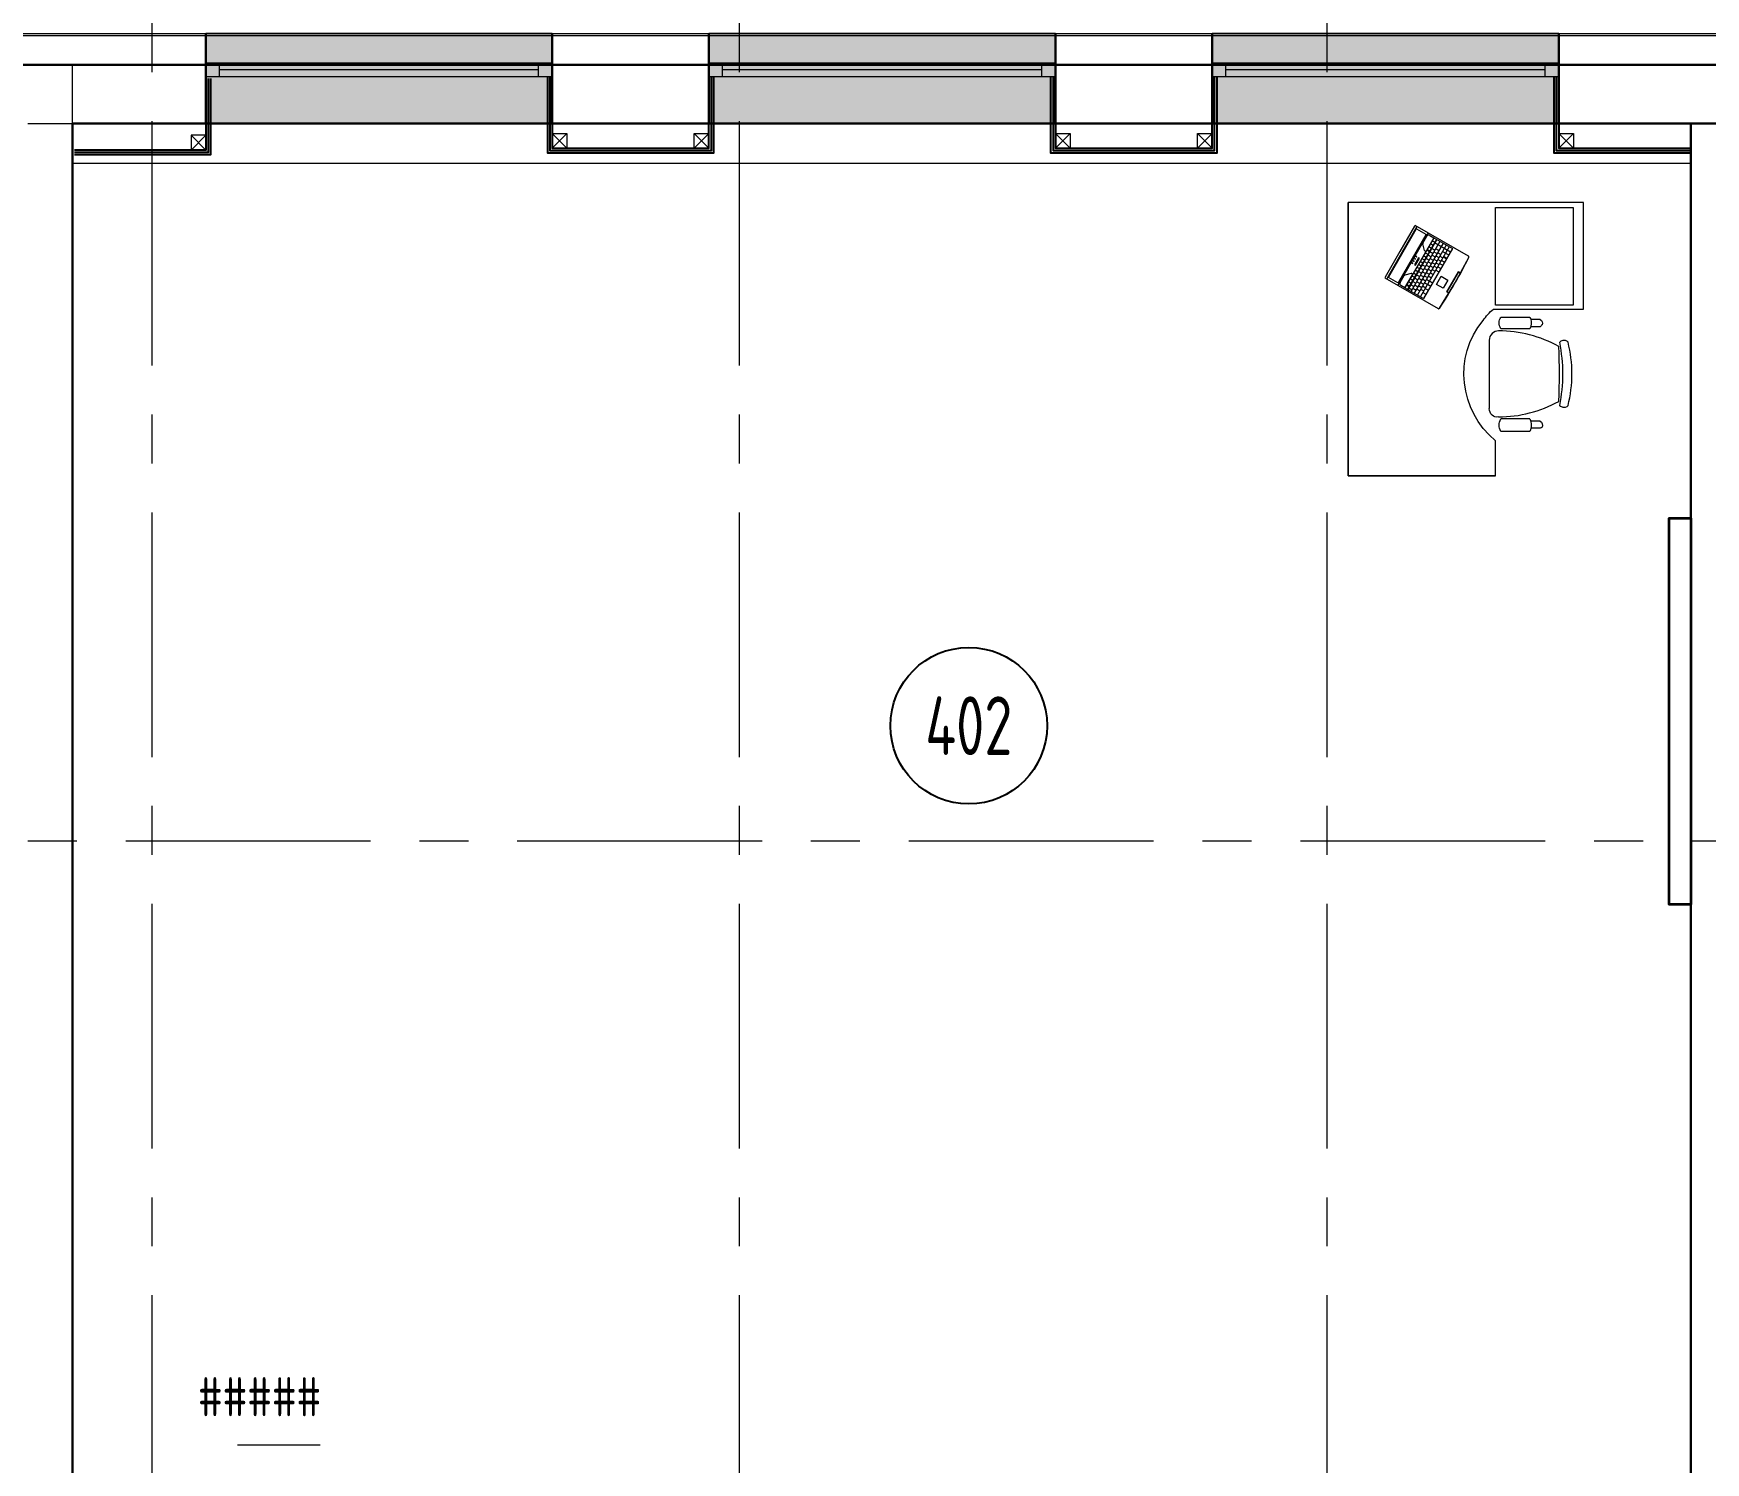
# Model space of a CAD drawing. Header units: millimetres. Extents: x -13407 to 8937287, y -2611 to 109271.
# Drawn here: x 16965 to 25505, y 24302 to 31605 of the extents above; entities that cross this region are included whole.
import ezdxf
from ezdxf import colors
from ezdxf.entities.mleader import LeaderData, LeaderLine
from ezdxf.enums import TextEntityAlignment as Align
from ezdxf.math import Vec2, Vec3

# ---------------------------------------------------------------- set-up
doc = ezdxf.new("R2010")
doc.units = ezdxf.units.MM
doc.linetypes.add('CENTER', pattern=[2, 1.25, -0.25, 0.25, -0.25])
for name, color, linetype, lineweight in [('_0', 250, 'Continuous', 9), ('_ТХ_мебель передв', 250, 'Continuous', 13), ('_ТХ_обор_комп принт', 30, 'Continuous', 13), ('АР_Маркер экспликации', 239, 'Continuous', 13), ('АР_Навесной фасад', 5, 'Continuous', 5), ('АР_Номер помещения', 1, 'Continuous', 25), ('АР_Окна БЛОК', 250, 'Continuous', 13), ('АР_Оси', 193, 'Continuous', 9), ('АР_Отметки', 250, 'Continuous', 15), ('АР_Подоконники', 163, 'Continuous', 9), ('АР_Помещения_площадь', 19, 'Continuous', 9), ('АР_Сущ Несущая стена', 202, 'Continuous', 30), ('ТХ_обор_комп принт', 30, 'Continuous', 13)]:
    doc.layers.add(name, color=color, linetype=linetype, lineweight=lineweight)
doc.styles.add('ISOCPEUR', font='isocpeur.ttf', dxfattribs={"width": 0.7})
doc.styles.get("Standard").update_dxf_attribs({"font": 'arial.ttf'})

# ---------------------------------------------------------------- blocks, each defined once
blk = doc.blocks.new('*U60')
at = {"true_color": 0xffffff}
h = blk.add_hatch(color=7, dxfattribs=at)
h.dxf.hatch_style = 1
h.paths.add_polyline_path([(-1770, -240), (0, -240), (0, 220), (-1770, 220)])
at = {"lineweight": 30}
for p, q in [((-1770, -240), (-1770, 220)), ((0, -240), (0, 220))]:
    blk.add_line(p, q, dxfattribs=at)
for p, q in [((0, 220), (-1770, 220)), ((-1770, 70), (0, 70)), ((-1770, 0), (0, 0)), ((-1700, 0), (-1700, 70)), ((-1700, 35), (-70, 35)), ((-70, 0), (-70, 70)), ((-1770, -240), (0, -240)), ((-1770, -240), (-1770, -240)), ((-1770, -240), (-1770, -240)), ((0, -240), (0, -240)), ((0, -240), (0, -240))]:
    blk.add_line(p, q)
blk = doc.blocks.new('*U31')
at = {"layer": 'АР_Номер помещения', "color": 7}
blk.add_circle((-17903.2, 348.5), 400, dxfattribs=at)
at = {"layer": 'АР_Помещения_площадь', "color": 7}
blk.add_line((-21215.7, -3327.2), (-21638.1, -3327.2), dxfattribs=at)
at = {"color": 7, "style": 'ISOCPEUR', "width": 0.7, "flags": 1}
blk.add_attdef('КАТЕГОРИЯ', (-499.2, -2092.2), '', height=250, dxfattribs=at)
at = {"layer": 'АР_Номер помещения', "color": 7, "style": 'ISOCPEUR', "width": 0.7}
blk.add_attdef('НОМЕР_ПОМЕЩЕНИЯ', text='', height=300, dxfattribs=at).set_placement((-17903.2, 348.5), align=Align.MIDDLE_CENTER)
at = {"layer": 'АР_Помещения_площадь', "color": 7, "lineweight": 30, "width": 0.7, "flags": 104}
blk.add_attdef('ИМЯ_ПОМЕЩЕНИЯ', text='', height=100, dxfattribs=at).set_placement((157.6, 1217.1), align=Align.MIDDLE_CENTER)
at = {"layer": 'АР_Помещения_площадь', "color": 7, "style": 'ISOCPEUR', "width": 0.7}
blk.add_attdef('ПЛОЩАДЬ_ПОМЕЩЕНИЯ', text='', height=200, dxfattribs=at).set_placement((-21210.9, -3080.7), align=Align.MIDDLE_RIGHT)
blk = doc.blocks.new('_DotSmall')
at = {"color": 0, "linetype": 'ByBlock', "const_width": 0.5}
blk.add_lwpolyline([(-0.0625, 0, 1), (0.0625, 0, 1)], format="xyb", close=True, dxfattribs=at)
blk = doc.blocks.new('A$Ce02d65bd')
at = {"ltscale": 100}
for points in [[(0, 0), (0, 75), (75, 75), (75, 0), (0, 0)], [(0, 0), (75, 75)], [(0, 75), (75, 0)]]:
    blk.add_lwpolyline(points, dxfattribs=at)
blk = doc.blocks.new('laptop')
at = {"color": 0}
for p, q in [((-150.3, 324.5), (-155, 323.2)), ((-150.3, 324.5), (-155, 323.2)), ((-155, 323.2), (-155, 9.7)), ((-155, 323.2), (-155, 9.7)), ((-150.3, 312.7), (-155, 311.4)), ((0, 325.7), (-150.3, 324.5)), ((0, 325.7), (-150.3, 324.5)), ((0, 313.9), (-150.3, 312.7)), ((-143, 308.8), (-140, 309.5)), ((-143, 253.6), (-143, 308.8)), ((-140, 309.5), (140, 309.5)), ((150.3, 324.5), (0, 325.7)), ((150.3, 324.5), (0, 325.7)), ((150.3, 312.7), (0, 313.9)), ((140, 309.5), (143, 308.8)), ((143, 308.8), (143, 253.6)), ((155, 323.2), (150.3, 324.5)), ((155, 323.2), (150.3, 324.5)), ((155, 311.4), (150.3, 312.7)), ((155, 9.7), (155, 323.2)), ((155, 9.7), (155, 323.2)), ((155, 248), (-155, 248)), ((-147, 210), (-147, 234)), ((-147, 210), (-147, 100)), ((147, 210), (-147, 210)), ((-147, 210), (-71.6, 210)), ((-130, 194.2), (-147, 194.2)), ((147, 191.7), (-147, 191.7)), ((147, 173.3), (-147, 173.3)), ((-140, 252.9), (-143, 253.6)), ((140, 252.9), (-140, 252.9)), ((-138, 191.7), (-138, 173.3)), ((-137, 244), (-95.6, 244)), ((-130, 210), (-130, 194.2)), ((-129, 173.3), (-129, 155)), ((-127.5, 210), (-127.5, 194.2)), ((76.5, 194.2), (-127.5, 194.2)), ((-118.5, 191.7), (-118.5, 173.3)), ((-110.5, 210), (-110.5, 194.2)), ((-109.5, 173.3), (-109.5, 155)), ((-99, 191.7), (-99, 173.3)), ((-93.5, 210), (-93.5, 194.2)), ((-68, 218.5), (-92, 242.5)), ((-90, 173.3), (-90, 155)), ((-79.5, 191.7), (-79.5, 173.3)), ((-76.5, 210), (-76.5, 194.2)), ((-70.5, 173.3), (-70.5, 155)), ((-60, 191.7), (-60, 173.3)), ((-59.5, 210), (-59.5, 194.2)), ((-51, 173.3), (-51, 155)), ((-42.5, 210), (-42.5, 194.2)), ((-40.5, 191.7), (-40.5, 173.3)), ((-31.5, 173.3), (-31.5, 155)), ((-25.5, 210), (-25.5, 194.2)), ((-21, 191.7), (-21, 173.3)), ((-18.5, 241.8), (-20.5, 241.8)), ((-20.5, 241.8), (-20.5, 236.8)), ((-20.5, 236.8), (-18.5, 236.8)), ((-20.5, 226), (-20.5, 220.4)), ((20.5, 226), (-20.5, 226)), ((-20.5, 220.4), (20.5, 220.4)), ((-18.5, 236.8), (-18.5, 241.8)), ((-12, 173.3), (-12, 155)), ((-8.5, 210), (-8.5, 194.2)), ((-5.5, 241.8), (-7.5, 241.8)), ((-7.5, 241.8), (-7.5, 236.8)), ((-7.5, 236.8), (-5.5, 236.8)), ((-5.5, 236.8), (-5.5, 241.8)), ((-1.5, 191.7), (-1.5, 173.3)), ((7.5, 241.8), (5.5, 241.8)), ((5.5, 241.8), (5.5, 236.8)), ((5.5, 236.8), (7.5, 236.8)), ((7.5, 236.8), (7.5, 241.8)), ((7.5, 173.3), (7.5, 155)), ((8.5, 210), (8.5, 194.2)), ((18, 191.7), (18, 173.3)), ((20.5, 241.8), (18.5, 241.8)), ((18.5, 241.8), (18.5, 236.8)), ((18.5, 236.8), (20.5, 236.8)), ((20.5, 236.8), (20.5, 241.8)), ((20.5, 220.4), (20.5, 226)), ((25.5, 210), (25.5, 194.2)), ((27, 173.3), (27, 155)), ((37.5, 191.7), (37.5, 173.3)), ((42.5, 210), (42.5, 194.2)), ((46.5, 173.3), (46.5, 155)), ((57, 191.7), (57, 173.3)), ((59.5, 210), (59.5, 194.2)), ((66, 173.3), (66, 155)), ((68, 218.5), (92, 242.5)), ((68.8, 210), (68.8, 211.3)), ((68.8, 210), (68.8, 211.3)), ((147, 210), (68.8, 210)), ((76.5, 210), (76.5, 194.2)), ((76.5, 191.7), (76.5, 173.3)), ((79, 210), (79, 194.2)), ((147, 194.2), (79, 194.2)), ((85.5, 173.3), (85.5, 155)), ((95.6, 244), (137, 244)), ((96, 210), (96, 194.2)), ((96, 191.7), (96, 173.3)), ((105, 173.3), (105, 155)), ((113, 210), (113, 194.2)), ((129, 191.7), (129, 100)), ((130, 210), (130, 194.2)), ((143, 253.6), (140, 252.9)), ((147, 234), (147, 210)), ((147, 210), (147, 100)), ((147, 155), (-147, 155)), ((147, 136.7), (-147, 136.7)), ((147, 118.3), (-147, 118.3)), ((147, 100), (-147, 100)), ((-122.7, 118.3), (-122.7, 100)), ((-122.5, 155), (-122.5, 136.7)), ((-113.5, 136.7), (-113.5, 118.3)), ((-103, 155), (-103, 136.7)), ((-98.3, 118.3), (-98.3, 100)), ((-94, 136.7), (-94, 118.3)), ((-83.5, 155), (-83.5, 136.7)), ((-74.5, 136.7), (-74.5, 118.3)), ((-74, 118.3), (-74, 100)), ((-64, 155), (-64, 136.7)), ((-55, 136.7), (-55, 118.3)), ((-54.5, 118.3), (-54.5, 100)), ((-44.5, 155), (-44.5, 136.7)), ((-35.5, 136.7), (-35.5, 118.3)), ((-25, 155), (-25, 136.7)), ((-16, 136.7), (-16, 118.3)), ((-5.5, 155), (-5.5, 136.7)), ((3.5, 136.7), (3.5, 118.3)), ((9.5, 118.3), (9.5, 100)), ((14, 155), (14, 136.7)), ((23, 136.7), (23, 118.3)), ((29, 118.3), (29, 100)), ((33.5, 155), (33.5, 136.7)), ((42.5, 136.7), (42.5, 118.3)), ((48.5, 118.3), (48.5, 100)), ((53, 155), (53, 136.7)), ((62, 136.7), (62, 118.3)), ((68, 118.3), (68, 100)), ((72.5, 155), (72.5, 136.7)), ((81.5, 136.7), (81.5, 118.3)), ((87.5, 118.3), (87.5, 100)), ((90, 118.3), (90, 100)), ((92, 155), (92, 136.7)), ((109.5, 136.7), (109.5, 100)), ((-155, 9.7), (-154.5, 7.6)), ((-154.5, 7.6), (-152.4, 5.3)), ((-152.4, 5.3), (-150.3, 4.7)), ((-150.3, 4.7), (0, 0)), ((-59, 14), (-59, 0.7)), ((59, 14), (-59, 14)), ((-59, 0.7), (-59, 14)), ((-59, 14), (59, 14)), ((0, 0), (150.3, 4.7)), ((59, 0.7), (59, 14)), ((59, 14), (59, 0.7)), ((150.3, 4.7), (153.2, 5.9)), ((153.2, 5.9), (154.7, 7.9)), ((154.7, 7.9), (155, 9.7))]:
    blk.add_line(p, q, dxfattribs=at)
blk.add_lwpolyline([(-51.9, 78.7), (-4, 78.7), (-4, 39.2), (-51.9, 39.2)], close=True, dxfattribs=at)
for centre, radius, start, end in [((-137, 234), 10, 90, 180), ((-95.6, 239), 5, 45, 90), ((-71.6, 215), 5, 270, 45), ((71.6, 215), 5, 135, 236.11751), ((95.6, 239), 5, 90, 135), ((137, 234), 10, 0, 90), ((-150, 9.7), 5, 180, 266.41668), ((0, 2405), 2405, 266.41668, 273.58332), ((150, 9.7), 5, 273.58332, 0)]:
    blk.add_arc(centre, radius, start, end, dxfattribs=at)
blk = doc.blocks.new('мваи')
for points in [[(95699, 222916.5), (95153.7, 222916.5), (95153.7, 221714.7), (96551.3, 221714.7), (96551.3, 222466.5), (96371.3, 222466.5)], [(95699, 222455.9), (95699, 222916.5)], [(95741.3, 222641.2), (95741.3, 222493)], [(95751.9, 222694.1), (95751.9, 222646.5)], [(95789, 222694.1), (95789, 222646.5)], [(95799.6, 222641.2), (95799.6, 222493)], [(96260.1, 222641.2), (96260.1, 222493)], [(96270.7, 222694.1), (96270.7, 222646.5)], [(96307.8, 222694.1), (96307.8, 222646.5)], [(96323.7, 222641.2), (96323.7, 222493)], [(96551.3, 222466.5), (96551.3, 221714.7), (95153.7, 221714.7)]]:
    blk.add_lwpolyline(points)
blk.add_lwpolyline([(95180.2, 222863.6), (95677.8, 222863.6), (95677.8, 222466.5), (95180.2, 222466.5)], close=True)
blk.add_lwpolyline([(96249.5, 222482.4, 0.127479), (96170.1, 222789.4, 0.028308), (95889.5, 222789.4, 0.127479), (95810.1, 222482.4, 0.416667), (95857.8, 222434.7), (96207.2, 222434.7)], format="xyb")
for centre, radius, start, end in [((96029.8, 222190.4), 666.6, 75.98123, 104.01877), ((96029.8, 221981.9), 828.7, 78.76484, 101.23516)]:
    blk.add_arc(centre, radius, start, end)
for points in [[(95868.4, 222794.7), (95857.8, 222800), (95852.5, 222821.2), (95863.1, 222831.8)], [(95863.1, 222831.8), (95863.1, 222837.1), (95868.4, 222837.1), (95868.4, 222837.1)], [(96191.3, 222837.1), (96201.9, 222831.8), (96207.2, 222815.9), (96196.6, 222800)], [(96196.6, 222800), (96196.6, 222800), (96196.6, 222794.7), (96191.3, 222794.7)], [(95741.3, 222641.2), (95757.2, 222651.8), (95778.4, 222651.8), (95799.6, 222641.2)], [(95751.9, 222694.1), (95757.2, 222704.7), (95767.8, 222710), (95778.4, 222704.7)], [(95778.4, 222704.7), (95783.7, 222699.4), (95783.7, 222699.4), (95789, 222694.1)], [(96260.1, 222641.2), (96281.3, 222651.8), (96302.5, 222651.8), (96323.7, 222641.2)], [(96270.7, 222694.1), (96276, 222704.7), (96291.9, 222710), (96302.5, 222704.7)], [(96302.5, 222704.7), (96302.5, 222699.4), (96307.8, 222699.4), (96307.8, 222694.1)], [(95799.6, 222493), (95778.4, 222482.4), (95757.2, 222482.4), (95741.3, 222493)], [(96249.5, 222482.4), (96254.8, 222455.9), (96233.7, 222434.7), (96207.2, 222434.7)], [(96323.7, 222493), (96302.5, 222482.4), (96281.3, 222482.4), (96260.1, 222493)], [(95757.2, 222403), (95736, 222418.9), (95714.8, 222434.7), (95699, 222455.9)], [(96371.3, 222466.5), (96217.8, 222281.2), (95942.5, 222249.4), (95757.2, 222403)]]:
    blk.add_open_spline(points, degree=3)
at = {"rotation": 150}
blk.add_blockref('laptop', (95567, 222259.4), dxfattribs=at)

msp = doc.modelspace()

# ---------------------------------------------------------------- linework, layer by layer
for points in [[(17870, 31375), (17870, 30984.3), (17175, 30984.3)], [(17857.5, 31375), (17857.5, 30996.8), (17175, 30996.8)], [(17845, 31355.3), (17845, 31009.3), (17175, 31009.3)], [(19590, 31385), (19590, 30994.3), (20440, 30994.3), (20440, 31385)], [(19602.5, 31385), (19602.5, 31006.8), (20427.5, 31006.8), (20427.5, 31385)], [(19615, 31365.3), (19615, 31019.3), (20415, 31019.3), (20415, 31327.8)], [(22160, 31385), (22160, 30994.3), (23010, 30994.3), (23010, 31385)], [(22172.5, 31385), (22172.5, 31006.8), (22997.5, 31006.8), (22997.5, 31385)], [(22185, 31365.3), (22185, 31019.3), (22985, 31019.3), (22985, 31327.8)], [(24730, 31385), (24730, 30994.3), (25430, 30994.3)], [(24742.5, 31385), (24742.5, 31006.8), (25430, 31006.8)], [(24755, 31365.3), (24755, 31019.3), (25430, 31019.3)]]:
    msp.add_lwpolyline(points)
at = {"layer": '_ТХ_обор_комп принт', "lineweight": 35}
msp.add_lwpolyline([(25430, 27154.1), (25318.8, 27154.1), (25318.8, 29128.8), (25430, 29128.8)], close=True, dxfattribs=at)
at = {"layer": 'АР_Навесной фасад', "ltscale": 100}
for p, q in [((16705, 31605), (51825, 31605)), ((16715, 31595), (51815, 31595))]:
    msp.add_line(p, q, dxfattribs=at)
at = {"layer": 'АР_Оси', "linetype": 'CENTER', "ltscale": 1000}
for p, q in [((17569.9, 79157.5), (17569.9, 23425.1)), ((20569.9, 79157.5), (20569.9, 23425.1)), ((23569.9, 79157.5), (23569.9, 23425.1)), ((17165, -1811.3), (17165, 32496.2)), ((-12563.8, 31145), (70614.6, 31145)), ((-12563.8, 27480), (71033.4, 27480))]:
    msp.add_line(p, q, dxfattribs=at)
at = {"layer": 'АР_Подоконники', "ltscale": 100}
msp.add_line((17165, 30941.5), (25430, 30941.4), dxfattribs=at)
at = {"layer": 'АР_Сущ Несущая стена', "ltscale": 100}
for p, q in [((16865, 31445), (51665, 31445)), ((17165, 31145), (51365, 31145)), ((17165, 31145), (17165, 19960)), ((25430, 31145), (25430, 23374.6))]:
    msp.add_line(p, q, dxfattribs=at)
at = {"layer": 'ТХ_обор_комп принт', "lineweight": 35}
msp.add_lwpolyline([(25430, 27154.1), (25318.8, 27154.1), (25318.8, 29128.8), (25430, 29128.8)], close=True, dxfattribs=at)

# ---------------------------------------------------------------- block references
at = {"layer": '_0', "color": 1, "lineweight": -3, "ltscale": 500}
for p in [(19615, 31019.3), (20340, 31019.3), (22185, 31019.3), (22910, 31019.3), (24755, 31019.3)]:
    msp.add_blockref('A$Ce02d65bd', p, dxfattribs=at)
at = {"layer": '_0', "color": 1, "lineweight": -3, "ltscale": 500, "xscale": -1}
msp.add_blockref('A$Ce02d65bd', (17845, 31009.3), dxfattribs=at)
at = {"layer": '_ТХ_мебель передв', "rotation": 270}
msp.add_blockref('мваи', (-198034.3, 125895.1), dxfattribs=at)
at = {"layer": 'АР_Маркер экспликации', "color": 7}
ref = msp.add_blockref('*U31', (39645.3, 27719.1), dxfattribs=at)
ref.add_attrib('НОМЕР_ПОМЕЩЕНИЯ', '402', dxfattribs={"layer": 'АР_Номер помещения', "color": 7, "height": 300, "style": 'ISOCPEUR', "width": 0.7}).set_placement((21742.1, 28067.5), align=Align.MIDDLE_CENTER)
ref.add_attrib('ПЛОЩАДЬ_ПОМЕЩЕНИЯ', '#####', dxfattribs={"layer": 'АР_Помещения_площадь', "color": 7, "height": 200, "style": 'ISOCPEUR', "width": 0.7}).set_placement((18434.4, 24638.4), align=Align.MIDDLE_RIGHT)
at = {"layer": 'АР_Окна БЛОК'}
for p in [(19615, 31385), (22185, 31385), (24755, 31385)]:
    msp.add_blockref('*U60', p, dxfattribs=at)

# ---------------------------------------------------------------- leaders
at = {"layer": 'АР_Отметки'}
ml = msp.add_multileader_mtext('Standard', dxfattribs=at)
ml.set_content('Л.4', color=256, style='ISOCPEUR')
ml.set_leader_properties(color=256, linetype='Continuous', lineweight=-1)
ml.set_arrow_properties(name='DOTSMALL')
ml.build(insert=Vec2(0, 0))
ml.multileader.update_dxf_attribs({"has_text_frame": 1, "text_left_attachment_type": 4, "text_right_attachment_type": 4, "dogleg_length": 100, "arrow_head_size": 180})
ctx = ml.context
ctx.base_point, ctx.char_height, ctx.arrow_head_size, ctx.landing_gap_size, ctx.plane_origin = Vec3(24839.8, 74395.9), 250, 180, 50, Vec3(52223.5, 62772.8)
ctx.left_attachment, ctx.right_attachment = 4, 4
notes = []
notes.append((ctx, [(0, (0, 0, 0), (0, 0), (1, 0), 1, [])]))
ctx.mtext.insert, ctx.mtext.width, ctx.mtext.line_spacing_style, ctx.mtext.flow_direction = Vec3(24889.8, 74729.2), 852.697, 2, 5
ml = msp.add_multileader_mtext('Standard', dxfattribs=at)
ml.set_content('+11,550', color=256, style='ISOCPEUR')
ml.set_leader_properties(color=256, linetype='Continuous', lineweight=-1)
ml.set_arrow_properties(name='DOTSMALL')
ml.build(insert=Vec2(0, 0))
ml.multileader.update_dxf_attribs({"has_text_frame": 1, "text_left_attachment_type": 4, "text_right_attachment_type": 4, "dogleg_length": 100, "arrow_head_size": 180})
ctx = ml.context
ctx.base_point, ctx.char_height, ctx.arrow_head_size, ctx.landing_gap_size, ctx.plane_origin = Vec3(24235.3, 73745.5), 250, 180, 50, Vec3(22074.1, 73154.3)
ctx.left_attachment, ctx.right_attachment = 4, 4
notes.append((ctx, [(0, (0, 0, 0), (0, 0), (1, 0), 1, [])]))
ctx.mtext.insert, ctx.mtext.width, ctx.mtext.line_spacing_style, ctx.mtext.flow_direction = Vec3(24285.3, 74078.8), 852.697, 2, 5
ml = msp.add_multileader_mtext('Standard', dxfattribs=at)
ml.set_content('+11,550', color=256, style='ISOCPEUR')
ml.set_leader_properties(color=256, linetype='Continuous', lineweight=-1)
ml.set_arrow_properties(name='DOTSMALL')
ml.build(insert=Vec2(0, 0))
ml.multileader.update_dxf_attribs({"has_text_frame": 1, "text_left_attachment_type": 4, "text_right_attachment_type": 4, "dogleg_length": 100, "arrow_head_size": 180})
ctx = ml.context
ctx.base_point, ctx.char_height, ctx.arrow_head_size, ctx.landing_gap_size, ctx.plane_origin = Vec3(24235.3, 73745.5), 250, 180, 50, Vec3(22074.1, 73154.3)
ctx.left_attachment, ctx.right_attachment = 4, 4
notes.append((ctx, [(0, (0, 0, 0), (0, 0), (1, 0), 1, [])]))
ctx.mtext.insert, ctx.mtext.width, ctx.mtext.line_spacing_style, ctx.mtext.flow_direction = Vec3(24285.3, 74078.8), 852.697, 2, 5
ml = msp.add_multileader_mtext('Standard', dxfattribs=at)
ml.set_content('+13,200', color=256, style='ISOCPEUR')
ml.set_leader_properties(color=256, linetype='Continuous', lineweight=-1)
ml.set_arrow_properties(name='DOTSMALL')
ml.build(insert=Vec2(0, 0))
ml.multileader.update_dxf_attribs({"has_text_frame": 1, "text_left_attachment_type": 4, "text_right_attachment_type": 4, "dogleg_length": 100, "arrow_head_size": 180})
ctx = ml.context
ctx.base_point, ctx.char_height, ctx.arrow_head_size, ctx.landing_gap_size, ctx.plane_origin = Vec3(29391.1, 73679.1), 250, 180, 50, Vec3(27074.1, 73899.3)
ctx.left_attachment, ctx.right_attachment = 4, 4
notes.append((ctx, [(0, (0, 0, 0), (0, 0), (1, 0), 1, [])]))
ctx.mtext.insert, ctx.mtext.width, ctx.mtext.line_spacing_style, ctx.mtext.flow_direction = Vec3(29441.1, 74012.4), 852.697, 2, 5
ml = msp.add_multileader_mtext('Standard', dxfattribs=at)
ml.set_content('+13,340', color=256, style='ISOCPEUR')
ml.set_leader_properties(color=256, linetype='Continuous', lineweight=-1)
ml.set_arrow_properties(name='DOTSMALL')
ml.build(insert=Vec2(0, 0))
ml.multileader.update_dxf_attribs({"has_text_frame": 1, "text_left_attachment_type": 4, "text_right_attachment_type": 4, "dogleg_length": 100, "arrow_head_size": 180})
ctx = ml.context
ctx.base_point, ctx.char_height, ctx.arrow_head_size, ctx.landing_gap_size, ctx.plane_origin = Vec3(29275.3, 72087.3), 250, 180, 50, Vec3(27756.5, 72382.1)
ctx.left_attachment, ctx.right_attachment = 4, 4
notes.append((ctx, [(0, (0, 0, 0), (0, 0), (1, 0), 1, [])]))
ctx.mtext.insert, ctx.mtext.width, ctx.mtext.line_spacing_style, ctx.mtext.flow_direction = Vec3(29325.3, 72420.6), 852.697, 2, 5
ml = msp.add_multileader_mtext('Standard', dxfattribs=at)
ml.set_content('+13,340', color=256, style='ISOCPEUR')
ml.set_leader_properties(color=256, linetype='Continuous', lineweight=-1)
ml.set_arrow_properties(name='DOTSMALL')
ml.build(insert=Vec2(0, 0))
ml.multileader.update_dxf_attribs({"has_text_frame": 1, "text_left_attachment_type": 4, "text_right_attachment_type": 4, "dogleg_length": 100, "arrow_head_size": 180})
ctx = ml.context
ctx.base_point, ctx.char_height, ctx.arrow_head_size, ctx.landing_gap_size, ctx.plane_origin = Vec3(18635, 42258.3), 250, 180, 50, Vec3(18553.6, 40547.6)
ctx.left_attachment, ctx.right_attachment = 4, 4
notes.append((ctx, [(0, (0, 0, 0), (0, 0), (1, 0), 1, [])]))
ctx.mtext.insert, ctx.mtext.width, ctx.mtext.defined_height, ctx.mtext.line_spacing_style, ctx.mtext.flow_direction = Vec3(18685, 42591.6), 696.035, 776.5, 2, 5
ml = msp.add_multileader_mtext('Standard', dxfattribs=at)
ml.set_content('+9,800', color=256, style='ISOCPEUR')
ml.set_leader_properties(color=256, linetype='Continuous', lineweight=-1)
ml.set_arrow_properties(name='DOTSMALL')
ml.build(insert=Vec2(0, 0))
ml.multileader.update_dxf_attribs({"has_text_frame": 1, "text_left_attachment_type": 4, "text_right_attachment_type": 4, "dogleg_length": 100, "arrow_head_size": 180})
ctx = ml.context
ctx.base_point, ctx.char_height, ctx.arrow_head_size, ctx.landing_gap_size, ctx.plane_origin = Vec3(54552.7, 26703.1), 250, 180, 50, Vec3(54303.4, 26042.3)
ctx.left_attachment, ctx.right_attachment = 4, 4
notes.append((ctx, [(0, (0, 0, 0), (0, 0), (1, 0), 1, [])]))
ctx.mtext.insert, ctx.mtext.width, ctx.mtext.line_spacing_style, ctx.mtext.flow_direction = Vec3(54602.7, 27036.4), 852.697, 2, 5
ml = msp.add_multileader_mtext('Standard', dxfattribs=at)
ml.set_content('+9,800', color=256, style='ISOCPEUR')
ml.set_leader_properties(color=256, linetype='Continuous', lineweight=-1)
ml.set_arrow_properties(name='DOTSMALL')
ml.build(insert=Vec2(0, 0))
ml.multileader.update_dxf_attribs({"has_text_frame": 1, "text_left_attachment_type": 4, "text_right_attachment_type": 4, "dogleg_length": 100, "arrow_head_size": 180})
ctx = ml.context
ctx.base_point, ctx.char_height, ctx.arrow_head_size, ctx.landing_gap_size, ctx.plane_origin = Vec3(54552.7, 26703.1), 250, 180, 50, Vec3(54303.4, 26042.3)
ctx.left_attachment, ctx.right_attachment = 4, 4
notes.append((ctx, [(0, (0, 0, 0), (0, 0), (1, 0), 1, [])]))
ctx.mtext.insert, ctx.mtext.width, ctx.mtext.line_spacing_style, ctx.mtext.flow_direction = Vec3(54602.7, 27036.4), 852.697, 2, 5
ml = msp.add_multileader_mtext('Standard', dxfattribs=at)
ml.set_content('Л.1', color=256, style='ISOCPEUR')
ml.set_leader_properties(color=256, linetype='Continuous', lineweight=-1)
ml.set_arrow_properties(name='DOTSMALL')
ml.build(insert=Vec2(0, 0))
ml.multileader.update_dxf_attribs({"has_text_frame": 1, "text_left_attachment_type": 4, "text_right_attachment_type": 4, "dogleg_length": 100, "arrow_head_size": 180})
ctx = ml.context
ctx.base_point, ctx.char_height, ctx.arrow_head_size, ctx.landing_gap_size, ctx.plane_origin = Vec3(51786.8, 25922.7, 0), 250, 180, 50, Vec3(77176.9, 13681.2, 0)
ctx.left_attachment, ctx.right_attachment = 4, 4
notes.append((ctx, [(0, (0, 0, 0), (0, 0), (1, 0), 1, [])]))
ctx.mtext.insert, ctx.mtext.width, ctx.mtext.line_spacing_style, ctx.mtext.flow_direction = Vec3(51836.8, 26256, 0), 852.697, 2, 5
for ctx, leaders in notes:
    for number, flags, end, landing, length, lines in leaders:
        leader = LeaderData()
        leader.index, (leader.has_last_leader_line, leader.has_dogleg_vector, leader.attachment_direction) = number, flags
        leader.last_leader_point, leader.dogleg_vector, leader.dogleg_length = Vec3(end), Vec3(landing), length
        for number, points, colour, breaks in lines:
            line = LeaderLine()
            line.index, line.vertices, line.color, line.breaks = number, Vec3.list(points), colors.encode_raw_color(colour), breaks
            leader.lines.append(line)
        ctx.leaders.append(leader)

doc.saveas('drawing.dxf')
